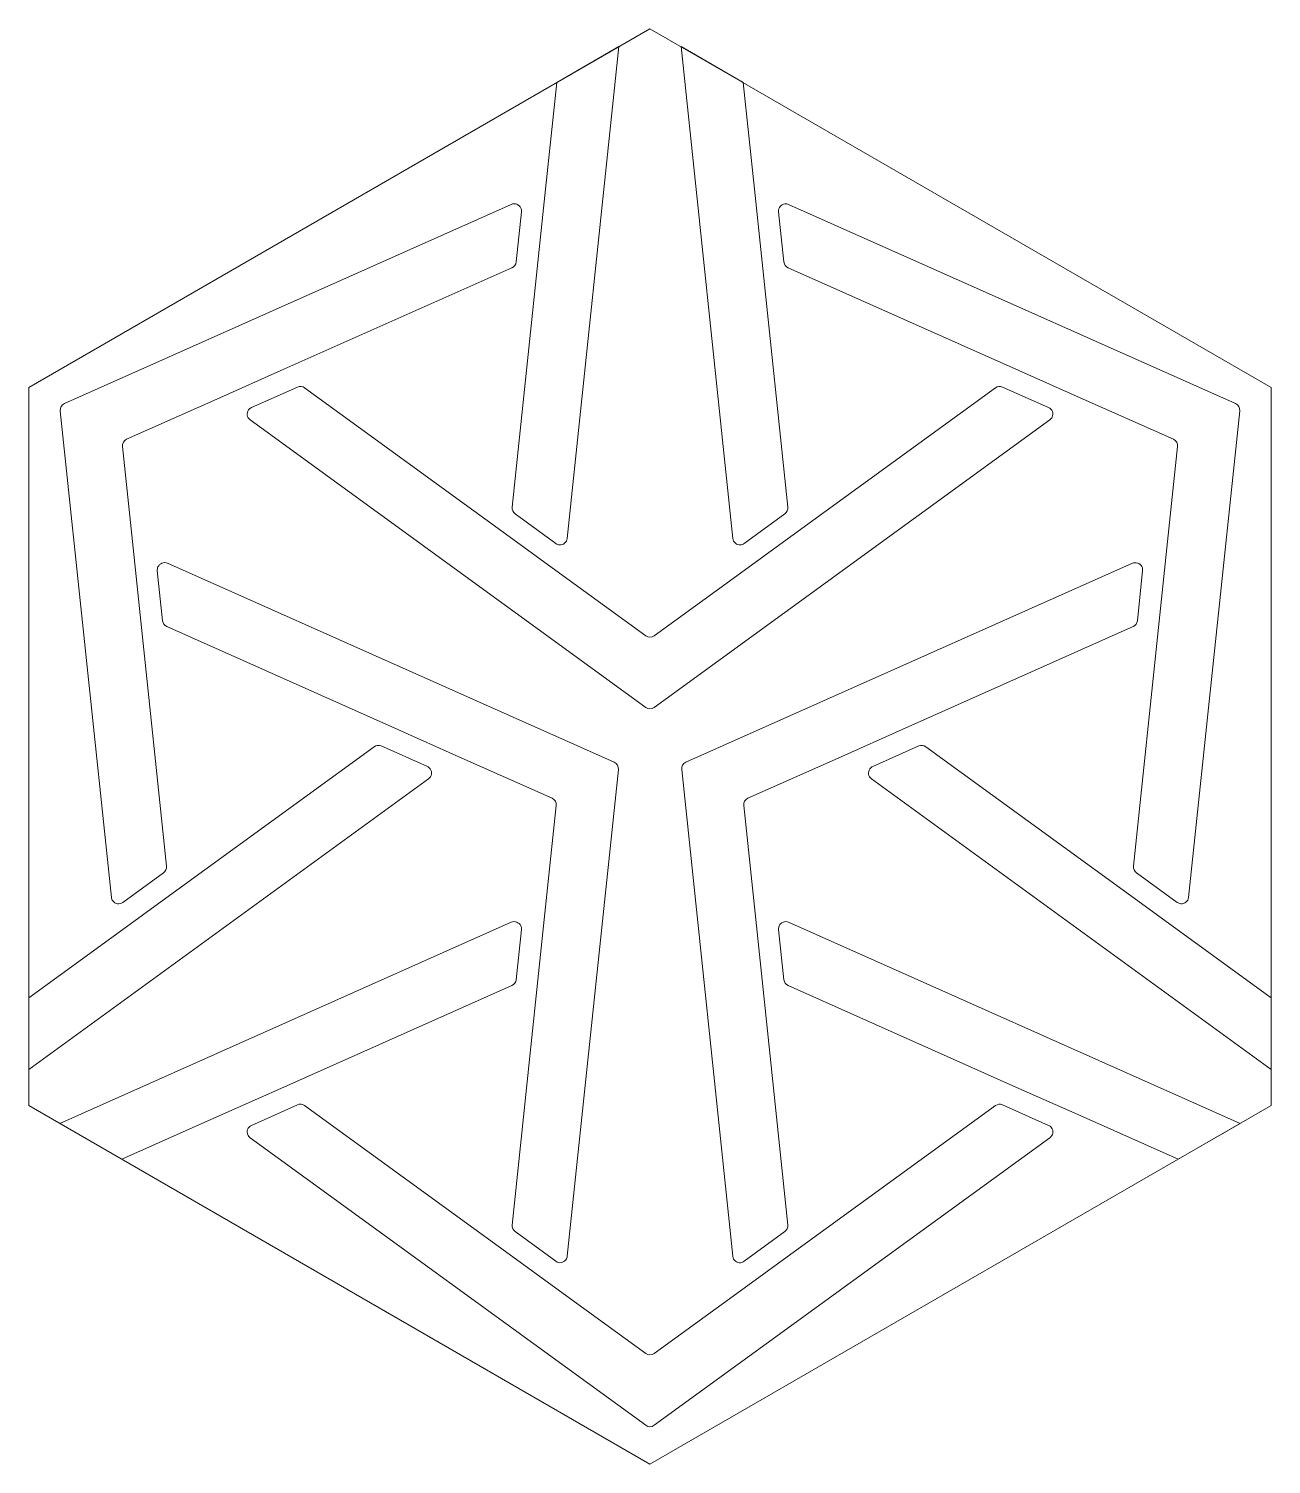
# Model space of a CAD drawing. Header units: millimetres. Extents: x 0.2 to 9.4, y 0.2 to 10.8.
import ezdxf

# ---------------------------------------------------------------- set-up
doc = ezdxf.new("R2010")
doc.units = ezdxf.units.MM
doc.header["$MEASUREMENT"] = 0
doc.layers.add('Layer 1', color=7, linetype='Continuous', lineweight=0)

# ---------------------------------------------------------------- blocks, each defined once
blk = doc.blocks.new('Block_0')
at = {"layer": 'Layer 1', "color": 1, "lineweight": 0, "true_color": 0xff0000}
for points, knots in [([(0.212, 8.149), (0.212, 8.149), (4.794, 10.795), (4.794, 10.795), (4.794, 10.795), (9.377, 8.149), (9.377, 8.149), (9.377, 8.149), (9.377, 2.857), (9.377, 2.857), (9.377, 2.857), (4.794, 0.212), (4.794, 0.212), (4.794, 0.212), (0.212, 2.857), (0.212, 2.857), (0.212, 2.857), (0.212, 8.149), (0.212, 8.149)], [0, 0, 0, 0, 1, 1, 1, 2, 2, 2, 3, 3, 3, 4, 4, 4, 5, 5, 5, 6, 6, 6, 6]), ([(4.565, 10.663), (4.565, 10.663), (4.184, 7.037), (4.184, 7.037), (4.181, 7.008), (4.155, 6.987), (4.126, 6.99), (4.117, 6.991), (4.108, 6.994), (4.1, 7), (4.1, 7), (3.799, 7.218), (3.799, 7.218), (3.784, 7.229), (3.776, 7.248), (3.778, 7.267), (3.778, 7.267), (3.973, 9.121), (3.973, 9.121), (3.973, 9.121), (3.973, 9.121), (3.973, 9.121), (3.973, 9.121), (4.024, 9.612), (4.024, 9.612), (4.024, 9.612), (4.107, 10.398), (4.107, 10.398), (4.107, 10.398), (4.565, 10.663), (4.565, 10.663)], [0, 0, 0, 0, 1, 1, 1, 2, 2, 2, 3, 3, 3, 4, 4, 4, 5, 5, 5, 6, 6, 6, 7, 7, 7, 8, 8, 8, 9, 9, 9, 10, 10, 10, 10]), ([(5.811, 7.267), (5.811, 7.267), (5.616, 9.121), (5.616, 9.121), (5.616, 9.121), (5.616, 9.121), (5.616, 9.121), (5.616, 9.121), (5.564, 9.612), (5.564, 9.612), (5.564, 9.612), (5.482, 10.398), (5.482, 10.398), (5.482, 10.398), (5.024, 10.663), (5.024, 10.663), (5.024, 10.663), (5.405, 7.037), (5.405, 7.037), (5.408, 7.008), (5.434, 6.987), (5.463, 6.99), (5.472, 6.991), (5.481, 6.994), (5.488, 7), (5.488, 7), (5.789, 7.218), (5.789, 7.218), (5.805, 7.229), (5.813, 7.248), (5.811, 7.267)], [0, 0, 0, 0, 1, 1, 1, 2, 2, 2, 3, 3, 3, 4, 4, 4, 5, 5, 5, 6, 6, 6, 7, 7, 7, 8, 8, 8, 9, 9, 9, 10, 10, 10, 10]), ([(2.072, 8.275), (2.072, 8.275), (1.621, 8.074), (1.621, 8.074), (1.621, 8.074), (1.621, 8.074), (1.621, 8.074), (1.621, 8.074), (0.934, 7.768), (0.934, 7.768), (0.913, 7.759), (0.901, 7.737), (0.903, 7.714), (0.903, 7.714), (0.982, 6.967), (0.982, 6.967), (0.982, 6.967), (0.982, 6.967), (0.982, 6.967), (0.982, 6.967), (1.033, 6.475), (1.033, 6.475), (1.033, 6.475), (1.033, 6.475), (1.033, 6.475), (1.033, 6.475), (1.228, 4.621), (1.228, 4.621), (1.23, 4.602), (1.222, 4.584), (1.207, 4.572), (1.207, 4.572), (0.906, 4.354), (0.906, 4.354), (0.882, 4.337), (0.849, 4.342), (0.832, 4.365), (0.826, 4.373), (0.823, 4.382), (0.822, 4.391), (0.822, 4.391), (0.445, 7.979), (0.445, 7.979), (0.442, 8.001), (0.455, 8.023), (0.476, 8.032), (0.476, 8.032), (3.771, 9.5), (3.771, 9.5), (3.798, 9.512), (3.829, 9.5), (3.841, 9.473), (3.845, 9.464), (3.847, 9.455), (3.846, 9.446), (3.846, 9.446), (3.807, 9.076), (3.807, 9.076), (3.805, 9.057), (3.793, 9.041), (3.776, 9.033), (3.776, 9.033), (2.072, 8.275), (2.072, 8.275), (2.072, 8.275), (2.072, 8.275), (2.072, 8.275)], [0, 0, 0, 0, 1, 1, 1, 2, 2, 2, 3, 3, 3, 4, 4, 4, 5, 5, 5, 6, 6, 6, 7, 7, 7, 8, 8, 8, 9, 9, 9, 10, 10, 10, 11, 11, 11, 12, 12, 12, 13, 13, 13, 14, 14, 14, 15, 15, 15, 16, 16, 16, 17, 17, 17, 18, 18, 18, 19, 19, 19, 20, 20, 20, 21, 21, 21, 22, 22, 22, 22]), ([(9.144, 7.979), (9.144, 7.979), (8.767, 4.391), (8.767, 4.391), (8.764, 4.362), (8.738, 4.341), (8.709, 4.344), (8.699, 4.345), (8.691, 4.348), (8.683, 4.354), (8.683, 4.354), (8.382, 4.572), (8.382, 4.572), (8.367, 4.584), (8.359, 4.602), (8.361, 4.621), (8.361, 4.621), (8.555, 6.475), (8.555, 6.475), (8.555, 6.475), (8.555, 6.475), (8.555, 6.475), (8.555, 6.475), (8.607, 6.967), (8.607, 6.967), (8.607, 6.967), (8.607, 6.967), (8.607, 6.967), (8.607, 6.967), (8.686, 7.714), (8.686, 7.714), (8.688, 7.737), (8.676, 7.759), (8.655, 7.768), (8.655, 7.768), (7.968, 8.074), (7.968, 8.074), (7.968, 8.074), (7.968, 8.074), (7.968, 8.074), (7.968, 8.074), (7.516, 8.275), (7.516, 8.275), (7.516, 8.275), (7.516, 8.275), (7.516, 8.275), (7.516, 8.275), (5.813, 9.033), (5.813, 9.033), (5.796, 9.041), (5.784, 9.057), (5.782, 9.076), (5.782, 9.076), (5.743, 9.446), (5.743, 9.446), (5.74, 9.475), (5.761, 9.501), (5.79, 9.504), (5.799, 9.505), (5.809, 9.504), (5.817, 9.5), (5.817, 9.5), (9.113, 8.032), (9.113, 8.032), (9.134, 8.023), (9.146, 8.001), (9.144, 7.979)], [0, 0, 0, 0, 1, 1, 1, 2, 2, 2, 3, 3, 3, 4, 4, 4, 5, 5, 5, 6, 6, 6, 7, 7, 7, 8, 8, 8, 9, 9, 9, 10, 10, 10, 11, 11, 11, 12, 12, 12, 13, 13, 13, 14, 14, 14, 15, 15, 15, 16, 16, 16, 17, 17, 17, 18, 18, 18, 19, 19, 19, 20, 20, 20, 21, 21, 21, 22, 22, 22, 22]), ([(4.763, 5.79), (4.763, 5.79), (1.845, 7.911), (1.845, 7.911), (1.821, 7.928), (1.816, 7.961), (1.833, 7.985), (1.839, 7.992), (1.846, 7.998), (1.854, 8.002), (1.854, 8.002), (2.194, 8.153), (2.194, 8.153), (2.212, 8.161), (2.232, 8.159), (2.247, 8.148), (2.247, 8.148), (3.755, 7.052), (3.755, 7.052), (3.755, 7.052), (3.755, 7.052), (3.755, 7.052), (3.755, 7.052), (4.155, 6.761), (4.155, 6.761), (4.155, 6.761), (4.763, 6.32), (4.763, 6.32), (4.782, 6.306), (4.807, 6.306), (4.825, 6.32), (4.825, 6.32), (5.434, 6.761), (5.434, 6.761), (5.434, 6.761), (5.833, 7.052), (5.833, 7.052), (5.833, 7.052), (5.833, 7.052), (5.833, 7.052), (5.833, 7.052), (7.342, 8.148), (7.342, 8.148), (7.357, 8.159), (7.377, 8.161), (7.394, 8.153), (7.394, 8.153), (7.734, 8.002), (7.734, 8.002), (7.761, 7.99), (7.773, 7.959), (7.761, 7.932), (7.757, 7.924), (7.751, 7.916), (7.744, 7.911), (7.744, 7.911), (4.825, 5.79), (4.825, 5.79), (4.807, 5.777), (4.782, 5.777), (4.763, 5.79)], [0, 0, 0, 0, 1, 1, 1, 2, 2, 2, 3, 3, 3, 4, 4, 4, 5, 5, 5, 6, 6, 6, 7, 7, 7, 8, 8, 8, 9, 9, 9, 10, 10, 10, 11, 11, 11, 12, 12, 12, 13, 13, 13, 14, 14, 14, 15, 15, 15, 16, 16, 16, 17, 17, 17, 18, 18, 18, 19, 19, 19, 20, 20, 20, 20]), ([(4.53, 5.387), (4.53, 5.387), (1.235, 6.854), (1.235, 6.854), (1.208, 6.866), (1.177, 6.854), (1.165, 6.827), (1.161, 6.819), (1.159, 6.809), (1.16, 6.8), (1.16, 6.8), (1.199, 6.43), (1.199, 6.43), (1.201, 6.411), (1.213, 6.395), (1.23, 6.387), (1.23, 6.387), (2.934, 5.629), (2.934, 5.629), (2.934, 5.629), (2.934, 5.629), (2.934, 5.629), (2.934, 5.629), (3.385, 5.428), (3.385, 5.428), (3.385, 5.428), (3.385, 5.428), (3.385, 5.428), (3.385, 5.428), (4.072, 5.122), (4.072, 5.122), (4.093, 5.113), (4.105, 5.091), (4.103, 5.068), (4.103, 5.068), (4.024, 4.321), (4.024, 4.321), (4.024, 4.321), (3.973, 3.829), (3.973, 3.829), (3.973, 3.829), (3.973, 3.829), (3.973, 3.829), (3.973, 3.829), (3.778, 1.975), (3.778, 1.975), (3.776, 1.956), (3.784, 1.938), (3.799, 1.927), (3.799, 1.927), (4.1, 1.708), (4.1, 1.708), (4.124, 1.691), (4.157, 1.696), (4.174, 1.72), (4.18, 1.727), (4.183, 1.736), (4.184, 1.745), (4.184, 1.745), (4.561, 5.333), (4.561, 5.333), (4.564, 5.356), (4.551, 5.377), (4.53, 5.387)], [0, 0, 0, 0, 1, 1, 1, 2, 2, 2, 3, 3, 3, 4, 4, 4, 5, 5, 5, 6, 6, 6, 7, 7, 7, 8, 8, 8, 9, 9, 9, 10, 10, 10, 11, 11, 11, 12, 12, 12, 13, 13, 13, 14, 14, 14, 15, 15, 15, 16, 16, 16, 17, 17, 17, 18, 18, 18, 19, 19, 19, 20, 20, 20, 21, 21, 21, 21]), ([(5.028, 5.333), (5.028, 5.333), (5.405, 1.745), (5.405, 1.745), (5.408, 1.716), (5.434, 1.695), (5.463, 1.698), (5.472, 1.699), (5.481, 1.702), (5.488, 1.708), (5.488, 1.708), (5.789, 1.927), (5.789, 1.927), (5.805, 1.938), (5.813, 1.956), (5.811, 1.975), (5.811, 1.975), (5.616, 3.829), (5.616, 3.829), (5.616, 3.829), (5.616, 3.829), (5.616, 3.829), (5.616, 3.829), (5.564, 4.321), (5.564, 4.321), (5.564, 4.321), (5.486, 5.068), (5.486, 5.068), (5.483, 5.091), (5.496, 5.113), (5.517, 5.122), (5.517, 5.122), (6.204, 5.428), (6.204, 5.428), (6.204, 5.428), (6.204, 5.428), (6.204, 5.428), (6.204, 5.428), (6.655, 5.629), (6.655, 5.629), (6.655, 5.629), (6.655, 5.629), (6.655, 5.629), (6.655, 5.629), (8.358, 6.387), (8.358, 6.387), (8.376, 6.395), (8.387, 6.411), (8.389, 6.43), (8.389, 6.43), (8.428, 6.8), (8.428, 6.8), (8.431, 6.829), (8.41, 6.855), (8.381, 6.858), (8.372, 6.859), (8.363, 6.858), (8.354, 6.854), (8.354, 6.854), (5.059, 5.387), (5.059, 5.387), (5.038, 5.377), (5.025, 5.356), (5.028, 5.333)], [0, 0, 0, 0, 1, 1, 1, 2, 2, 2, 3, 3, 3, 4, 4, 4, 5, 5, 5, 6, 6, 6, 7, 7, 7, 8, 8, 8, 9, 9, 9, 10, 10, 10, 11, 11, 11, 12, 12, 12, 13, 13, 13, 14, 14, 14, 15, 15, 15, 16, 16, 16, 17, 17, 17, 18, 18, 18, 19, 19, 19, 20, 20, 20, 21, 21, 21, 21]), ([(0.212, 3.122), (0.212, 3.122), (3.161, 5.265), (3.161, 5.265), (3.185, 5.282), (3.19, 5.315), (3.173, 5.339), (3.167, 5.346), (3.16, 5.352), (3.152, 5.356), (3.152, 5.356), (2.812, 5.508), (2.812, 5.508), (2.794, 5.515), (2.774, 5.513), (2.759, 5.502), (2.759, 5.502), (1.251, 4.406), (1.251, 4.406), (1.251, 4.406), (0.851, 4.116), (0.851, 4.116), (0.851, 4.116), (0.851, 4.116), (0.851, 4.116), (0.851, 4.116), (0.212, 3.651), (0.212, 3.651), (0.212, 3.651), (0.212, 3.122), (0.212, 3.122)], [0, 0, 0, 0, 1, 1, 1, 2, 2, 2, 3, 3, 3, 4, 4, 4, 5, 5, 5, 6, 6, 6, 7, 7, 7, 8, 8, 8, 9, 9, 9, 10, 10, 10, 10]), ([(9.377, 3.122), (9.377, 3.122), (6.428, 5.265), (6.428, 5.265), (6.404, 5.282), (6.399, 5.315), (6.416, 5.339), (6.421, 5.346), (6.429, 5.352), (6.437, 5.356), (6.437, 5.356), (6.777, 5.508), (6.777, 5.508), (6.794, 5.515), (6.814, 5.513), (6.83, 5.502), (6.83, 5.502), (8.338, 4.406), (8.338, 4.406), (8.338, 4.406), (8.738, 4.116), (8.738, 4.116), (8.738, 4.116), (8.738, 4.116), (8.738, 4.116), (8.738, 4.116), (9.377, 3.651), (9.377, 3.651), (9.377, 3.651), (9.377, 3.122), (9.377, 3.122)], [0, 0, 0, 0, 1, 1, 1, 2, 2, 2, 3, 3, 3, 4, 4, 4, 5, 5, 5, 6, 6, 6, 7, 7, 7, 8, 8, 8, 9, 9, 9, 10, 10, 10, 10]), ([(0.441, 2.725), (0.441, 2.725), (3.771, 4.208), (3.771, 4.208), (3.798, 4.22), (3.829, 4.208), (3.841, 4.181), (3.845, 4.173), (3.847, 4.163), (3.846, 4.154), (3.846, 4.154), (3.807, 3.784), (3.807, 3.784), (3.805, 3.765), (3.793, 3.749), (3.776, 3.741), (3.776, 3.741), (2.072, 2.983), (2.072, 2.983), (2.072, 2.983), (2.072, 2.983), (2.072, 2.983), (2.072, 2.983), (1.621, 2.782), (1.621, 2.782), (1.621, 2.782), (1.621, 2.782), (1.621, 2.782), (1.621, 2.782), (0.899, 2.461), (0.899, 2.461), (0.899, 2.461), (0.441, 2.725), (0.441, 2.725)], [0, 0, 0, 0, 1, 1, 1, 2, 2, 2, 3, 3, 3, 4, 4, 4, 5, 5, 5, 6, 6, 6, 7, 7, 7, 8, 8, 8, 9, 9, 9, 10, 10, 10, 11, 11, 11, 11]), ([(9.148, 2.725), (9.148, 2.725), (5.817, 4.208), (5.817, 4.208), (5.791, 4.22), (5.759, 4.208), (5.747, 4.181), (5.744, 4.173), (5.742, 4.163), (5.743, 4.154), (5.743, 4.154), (5.782, 3.784), (5.782, 3.784), (5.784, 3.765), (5.796, 3.749), (5.813, 3.741), (5.813, 3.741), (7.516, 2.983), (7.516, 2.983), (7.516, 2.983), (7.516, 2.983), (7.516, 2.983), (7.516, 2.983), (7.968, 2.782), (7.968, 2.782), (7.968, 2.782), (7.968, 2.782), (7.968, 2.782), (7.968, 2.782), (8.69, 2.461), (8.69, 2.461), (8.69, 2.461), (9.148, 2.725), (9.148, 2.725)], [0, 0, 0, 0, 1, 1, 1, 2, 2, 2, 3, 3, 3, 4, 4, 4, 5, 5, 5, 6, 6, 6, 7, 7, 7, 8, 8, 8, 9, 9, 9, 10, 10, 10, 11, 11, 11, 11]), ([(4.825, 0.499), (4.825, 0.499), (7.744, 2.619), (7.744, 2.619), (7.768, 2.636), (7.773, 2.669), (7.756, 2.693), (7.75, 2.701), (7.743, 2.707), (7.734, 2.71), (7.734, 2.71), (7.394, 2.862), (7.394, 2.862), (7.377, 2.869), (7.357, 2.867), (7.342, 2.856), (7.342, 2.856), (5.833, 1.76), (5.833, 1.76), (5.833, 1.76), (5.833, 1.76), (5.833, 1.76), (5.833, 1.76), (5.434, 1.47), (5.434, 1.47), (5.434, 1.47), (4.825, 1.028), (4.825, 1.028), (4.807, 1.015), (4.782, 1.015), (4.763, 1.028), (4.763, 1.028), (4.155, 1.47), (4.155, 1.47), (4.155, 1.47), (3.755, 1.76), (3.755, 1.76), (3.755, 1.76), (3.755, 1.76), (3.755, 1.76), (3.755, 1.76), (2.247, 2.856), (2.247, 2.856), (2.232, 2.867), (2.212, 2.869), (2.194, 2.862), (2.194, 2.862), (1.854, 2.71), (1.854, 2.71), (1.828, 2.698), (1.816, 2.667), (1.828, 2.641), (1.831, 2.632), (1.837, 2.625), (1.845, 2.619), (1.845, 2.619), (4.763, 0.499), (4.763, 0.499), (4.782, 0.485), (4.807, 0.485), (4.825, 0.499)], [0, 0, 0, 0, 1, 1, 1, 2, 2, 2, 3, 3, 3, 4, 4, 4, 5, 5, 5, 6, 6, 6, 7, 7, 7, 8, 8, 8, 9, 9, 9, 10, 10, 10, 11, 11, 11, 12, 12, 12, 13, 13, 13, 14, 14, 14, 15, 15, 15, 16, 16, 16, 17, 17, 17, 18, 18, 18, 19, 19, 19, 20, 20, 20, 20])]:
    blk.add_open_spline(points, degree=3, knots=knots, dxfattribs=at)

msp = doc.modelspace()

# ---------------------------------------------------------------- block references
at = {"layer": 'Layer 1'}
msp.add_blockref('Block_0', (0, 0), dxfattribs=at)

doc.saveas('drawing.dxf')
